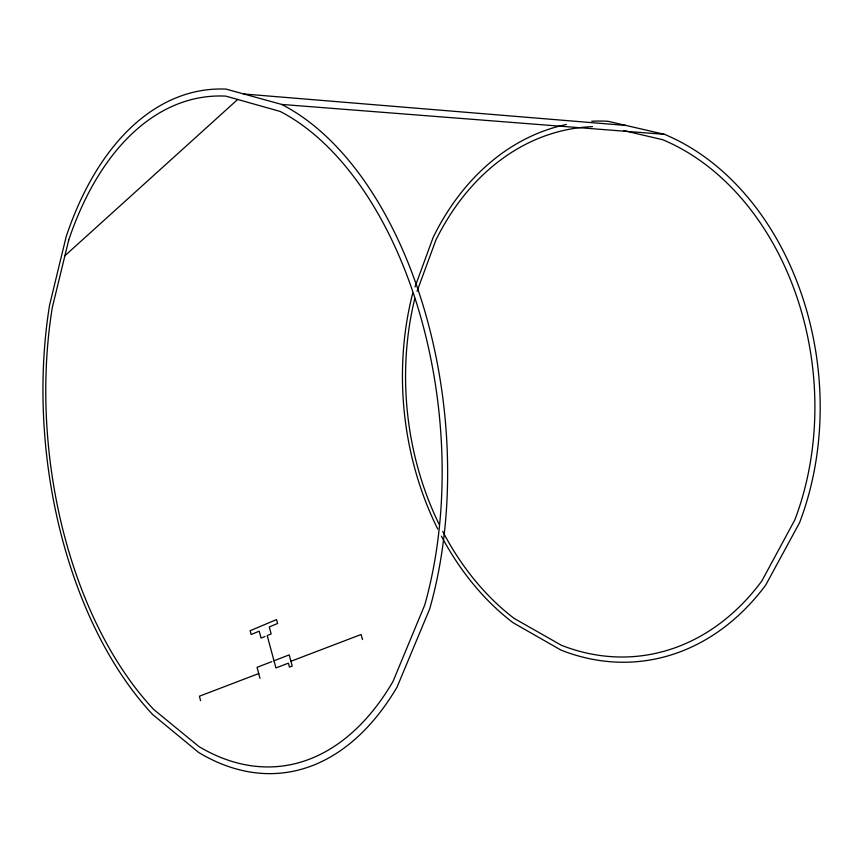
<?xml version="1.0" encoding="UTF-8"?>
<svg xmlns="http://www.w3.org/2000/svg" width="861" height="861" viewBox="0 0 861 861"><rect width="100%" height="100%" fill="white"/><g stroke="black" fill="none" stroke-linecap="round" stroke-linejoin="round"><path stroke-width="1.29" d="M414.991 286.993L433.18 237.335A271.247 208.028 83.8 0 1 566.398 124.479M417.058 291.255L435.86 240.133A265.877 203.842 83.8 0 1 592.508 126.642M64.887 255.749L237.69 99.467M265.005 636.483L261.077 638.098L259.215 631.167L251.143 634.535L250.12 630.726L276.521 619.576L277.586 623.472L269.256 626.959L271.15 633.954L267.19 635.59L275.929 667.921L288.392 663.174L289.468 667.114L292.223 666.08L289.178 654.887L274.002 660.774M271.796 661.625L257.062 667.34L259.979 678.231M258.731 673.56L199.418 696.205L200.559 700.639M290.91 661.28L361.093 634.503L362.524 639.572M281.612 104.418A343.647 200.096 83.8 0 1 429.671 608.996L397.061 687.067A343.647 200.096 83.8 0 1 198.633 752.449L152.688 714.555A343.647 200.096 83.8 0 1 49.529 305.354L66.136 236.775A343.647 200.096 83.8 0 1 226.077 89.103L281.612 104.418L664.434 134.327A271.247 208.028 83.8 0 1 799.546 522.745L765.752 585.017A271.247 208.028 83.8 0 1 560.952 650.077L512.908 622.621A271.247 208.028 83.8 0 1 441.413 536.155M243.76 93.978L626.065 125.469M664.434 134.327L607.952 121.283A271.247 208.028 83.8 0 0 591.701 121.24M623.59 130.56L662.755 139.74A265.877 203.842 83.8 0 1 794.811 519.936L761.856 580.938A265.877 203.842 83.8 0 1 561.383 645.276L514.2 618.456A265.877 203.842 83.8 0 1 442.694 531.388M437.797 529.128A271.247 208.028 83.8 0 1 412.71 293.214M439.142 524.349A265.877 203.842 83.8 0 1 414.733 298.799M68.665 240.23L52.284 307.56A336.78 195.985 83.8 0 0 153.753 709.529L198.88 746.53A336.78 195.985 83.8 0 0 392.982 681.514L424.721 605.046A336.78 195.985 83.8 0 0 280.126 111.424L225.786 96.12A336.78 195.985 83.8 0 0 68.665 240.23"/></g></svg>
